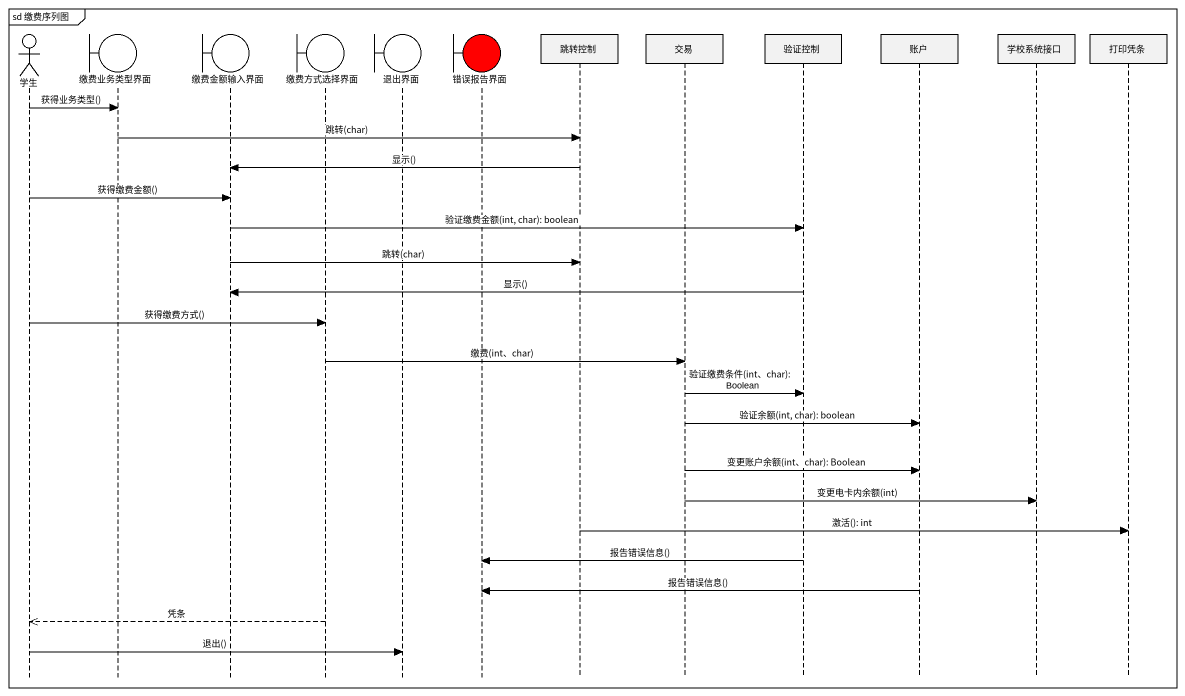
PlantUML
@startuml
mainframe sd 缴费序列图
hide footbox
actor 学生
boundary 缴费业务类型界面
boundary 缴费金额输入界面
boundary 缴费方式选择界面
boundary 退出界面
boundary 错误报告界面 #FF0000
participant 跳转控制
participant 交易
participant 验证控制
participant 账户
participant 学校系统接口
participant 打印凭条

学生 -> 缴费业务类型界面 : 获得业务类型()
缴费业务类型界面 -> 跳转控制 : 跳转(char)
跳转控制 -> 缴费金额输入界面 : 显示()
学生 -> 缴费金额输入界面 : 获得缴费金额()
缴费金额输入界面 -> 验证控制 : 验证缴费金额(int, char): boolean
缴费金额输入界面 -> 跳转控制 : 跳转(char)
验证控制 -> 缴费金额输入界面 : 显示()
学生 -> 缴费方式选择界面 : 获得缴费方式()
缴费方式选择界面 -> 交易 : 缴费(int、char)
交易 -> 验证控制 : 验证缴费条件(int、char): Boolean
交易 -> 账户 : 验证余额(int, char): boolean
交易 -> 账户 : 变更账户余额(int、char): Boolean
交易 -> 学校系统接口 : 变更电卡内余额(int)
跳转控制 -> 打印凭条 : 激活(): int
验证控制 -> 错误报告界面 : 报告错误信息()
账户 -> 错误报告界面 : 报告错误信息()
缴费方式选择界面 -->> 学生 : 凭条
学生 -> 退出界面 : 退出()
@enduml
